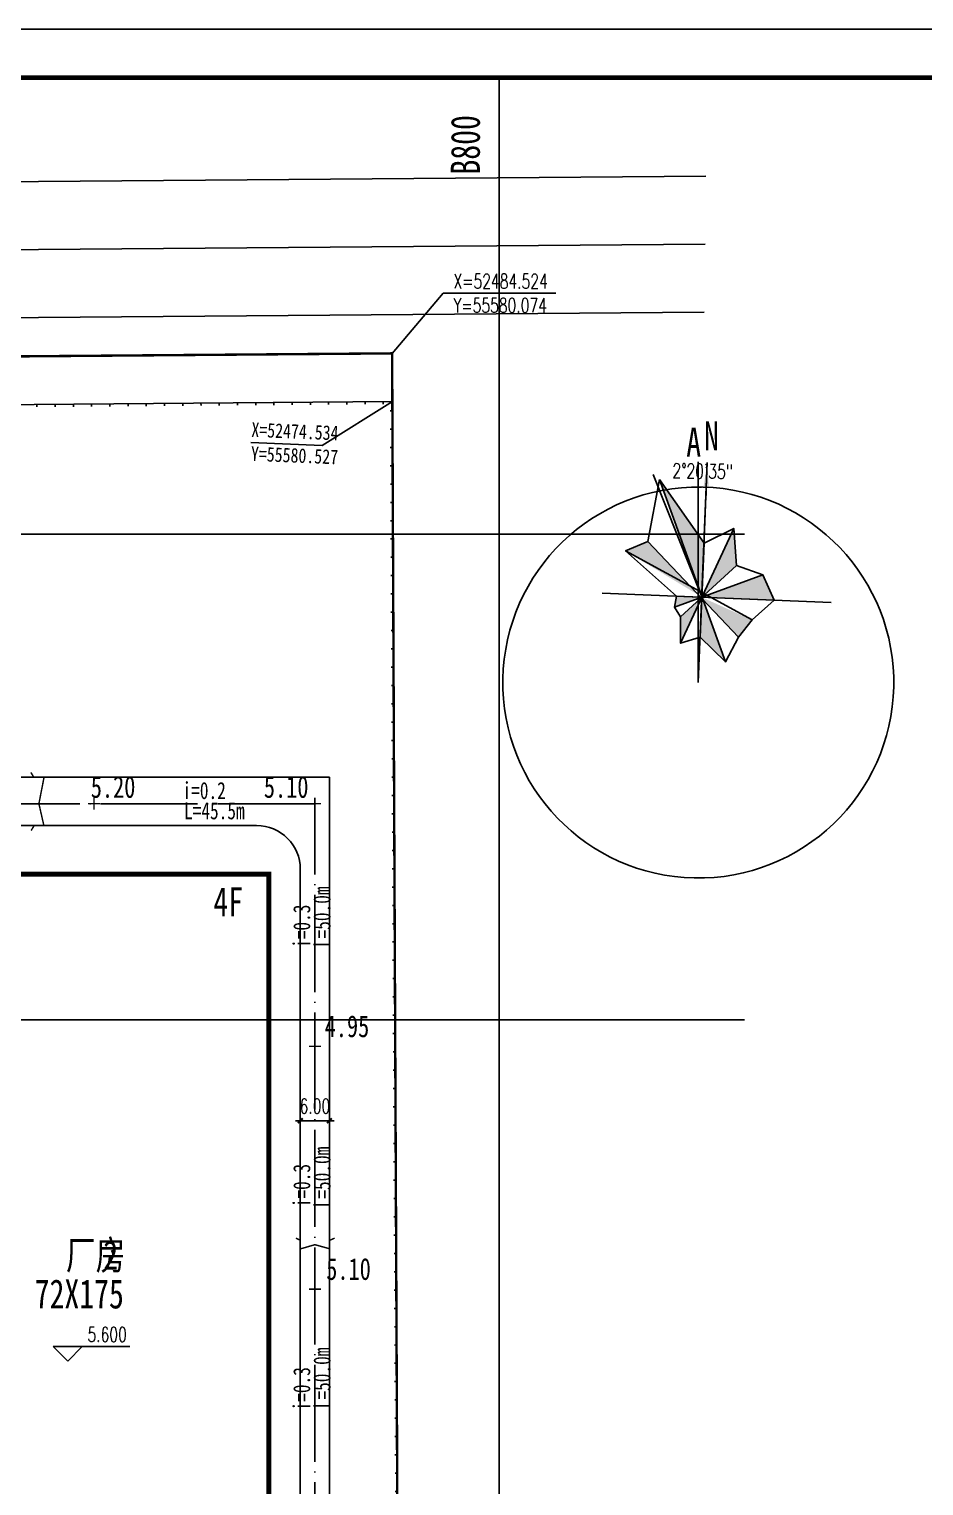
# Model space of a CAD drawing. Extents: x -170 to 1091, y -90 to 504.
# Drawn here: x 703.1 to 887.5, y 204 to 504.1 of the extents above; entities that cross this region are included whole.
import ezdxf

# ---------------------------------------------------------------- set-up
doc = ezdxf.new("R2010")
doc.units = 0
doc.header["$LTSCALE"] = 1000
doc.linetypes.add('DASH', pattern=[0.35, 0.25, -0.1])
doc.linetypes.add('DOTE', pattern=[2.42, 2, -0.2, 0.02, -0.2])
doc.layers.get('0').update_dxf_attribs({"linetype": 'CONTINUOUS'})
doc.layers.get('Defpoints').update_dxf_attribs({"linetype": 'CONTINUOUS'})
for name, color, linetype in [('DIM_COOR', 3, 'CONTINUOUS'), ('DIM_ELEV', 3, 'CONTINUOUS'), ('DIM_SYMB', 3, 'CONTINUOUS'), ('DL', 7, 'CONTINUOUS'), ('DOTE', 1, 'DOTE'), ('PUB_DIM', 3, 'CONTINUOUS'), ('PUB_TEXT', 7, 'CONTINUOUS'), ('PUB_TITLE', 4, 'CONTINUOUS'), ('road', 2, 'CONTINUOUS'), ('方格网', 6, 'CONTINUOUS'), ('选址蓝线', 5, 'CONTINUOUS'), ('道路HK', 1, 'CONTINUOUS')]:
    doc.layers.add(name, color=color, linetype=linetype)
doc.styles.add('_TCH_DIM', font='SIMPLEX', dxfattribs={"bigfont": 'GBCBIG'})
doc.styles.add('DIM_FONT', font='SIMPLEX', dxfattribs={"width": 0.7, "bigfont": 'GBCBIG'})
doc.styles.add('HZ', font='', dxfattribs={"width": 0.75})
doc.styles.get("Standard").update_dxf_attribs({"font": '', "width": 0.75})
doc.styles.get('HZ').set_extended_font_data('SimSun')
doc.styles.get('STANDARD').set_extended_font_data('SimSun')
doc.dimstyles.new('ANGL1', dxfattribs={"dimscale": 0.01, "dimtxt": 300, "dimasz": 100, "dimexe": 250, "dimexo": 300, "dimgap": 150, "dimtad": 1, "dimdec": 0, "dimzin": 0, "dimdsep": 46, "dimtxsty": 'DIM_FONT', "dimcen": 0.09, "dimclrt": 7, "dimaunit": 1, "dimadec": 4, "dimazin": 2, "dimtfac": 1, "dimtdec": 0, "dimtix": 1, "dimtmove": 2, "dimatfit": 3, "dimfxl": 1, "dimtolj": 1, "dimtzin": 0, "dimarcsym": 0})
doc.dimstyles.new('DIMN1', dxfattribs={"dimscale": 0.01, "dimtxt": 300, "dimasz": 100, "dimexe": 250, "dimexo": 300, "dimgap": 150, "dimtad": 1, "dimzin": 0, "dimdsep": 46, "dimtxsty": 'DIM_FONT', "dimblk": 'ARCHTICK', "dimcen": 0.09, "dimclrt": 7, "dimazin": 2, "dimtfac": 1, "dimtdec": 0, "dimtix": 1, "dimtmove": 2, "dimatfit": 3, "dimldrblk": 'ARCHTICK', "dimfxl": 1, "dimtolj": 1, "dimtzin": 0, "dimarcsym": 0})

# ---------------------------------------------------------------- blocks, each defined once
blk = doc.blocks.new('_ArchTick')
at = {"color": 0, "linetype": 'ByBlock', "const_width": 0.4}
blk.add_lwpolyline([(-0.5, -0.5), (0.5, 0.5)], dxfattribs=at)
blk = doc.blocks.new('*D61')
at = {"layer": 'Defpoints', "color": 0, "linetype": 'Continuous', "transparency": 16777216}
for p in [(759, 283.84), (765, 283.84), (765, 279.2)]:
    blk.add_point(p, dxfattribs=at)
at = {"layer": 'PUB_DIM', "color": 0, "linetype": 'Continuous', "lineweight": -2, "transparency": 16777216}
for p, q in [((759, 279.2), (758, 279.2)), ((759, 280.84), (759, 276.7)), ((759, 279.2), (765, 279.2)), ((765, 280.84), (765, 276.7)), ((765, 279.2), (766, 279.2))]:
    blk.add_line(p, q, dxfattribs=at)
blk.add_blockref('_ArchTick', (759, 279.2), dxfattribs=at)
at = {"layer": 'PUB_DIM', "color": 0, "linetype": 'Continuous', "lineweight": -2, "transparency": 16777216, "rotation": 180}
blk.add_blockref('_ArchTick', (765, 279.2), dxfattribs=at)
at = {"layer": 'PUB_DIM', "color": 7, "linetype": 'Continuous', "transparency": 16777216, "insert": (762, 282.2), "char_height": 3, "attachment_point": 5, "style": 'DIM_FONT'}
blk.add_mtext('\\A1;6.00', dxfattribs=at)
blk = doc.blocks.new('*D113')
at = {"layer": 'Defpoints', "color": 0, "linetype": 'Continuous', "transparency": 16777216}
for p in [(841, 411.73), (842.73, 411.7), (842.1, 409.72), (841, 369.46)]:
    blk.add_point(p, dxfattribs=at)
at = {"layer": 'PUB_DIM', "color": 0, "linetype": 'Continuous', "transparency": 16777216}
for p, q in [((841, 408.73), (841, 407.23)), ((842.61, 408.7), (842.54, 407.2))]:
    blk.add_line(p, q, dxfattribs=at)
blk.add_arc((841, 369.46), 40.27, 89.0797, 88.5772, dxfattribs=at)
for points in [[(842, 409.55), (842, 409.89), (841, 409.73)], [(841.65, 409.89), (841.64, 409.56), (842.65, 409.7)]]:
    blk.add_solid(points, dxfattribs=at)
at = {"layer": 'PUB_DIM', "color": 7, "linetype": 'Continuous', "transparency": 16777216, "insert": (841.89, 413.01), "char_height": 3, "attachment_point": 5, "rotation": 358.8285, "style": 'DIM_FONT'}
blk.add_mtext('\\A1;2°20\'35"', dxfattribs=at)
blk = doc.blocks.new('$LinePat$围墙')
at = {"color": 0}
blk.add_line((600, 0), (600, -160), dxfattribs=at)
at = {"color": 0, "const_width": 40}
blk.add_lwpolyline([(0, 0), (1201, 0)], dxfattribs=at)

msp = doc.modelspace()

# ---------------------------------------------------------------- linework, layer by layer
at = {"linetype": 'Continuous'}
for p, q in [((841.00053, 370.02875), (841.00053, 414.93255)), ((842.85382, 414.75485), (841.00053, 369.46054)), ((868.34183, 385.9236), (821.1794, 387.85334))]:
    msp.add_line(p, q, dxfattribs=at)
at = {"linetype": 'Continuous', "const_width": 0.3, "flags": 128}
for points in [[(703.48073, 350.93709), (704.06506, 350), (706.20759, 350), (705.13632, 344.5), (706.1589, 340), (704.16244, 340), (703.52942, 338.95606)], [(716.5, 345.74591), (716.5, 343.25409)], [(762, 345.74591), (762, 343.25409)], [(715.25409, 344.5), (717.74591, 344.5)], [(760.75409, 344.5), (763.24591, 344.5)], [(760.75409, 294.5), (763.24591, 294.5)], [(762, 295.74591), (762, 293.25409)], [(758.09968, 254.99111), (759, 254.57656), (759, 252.78018), (762, 253.65534), (765, 252.82624), (765, 254.5305), (766.07526, 255.00369)], [(760.75409, 244.5), (763.24591, 244.5)], [(762, 245.74591), (762, 243.25409)]]:
    msp.add_lwpolyline(points, dxfattribs=at)
at = {"linetype": 'DASH', "ltscale": 0.03, "const_width": 1, "flags": 128}
msp.add_lwpolyline([(752.5, 330), (752.5, 155), (680.5, 155), (680.5, 330)], close=True, dxfattribs=at)
at = {"layer": 'Defpoints', "color": 0, "linetype": 'ByBlock'}
for p in [(842.85382, 414.75485), (831.69545, 412.29393), (841.75578, 387.0864)]:
    msp.add_point(p, dxfattribs=at)
at = {"layer": 'DIM_COOR', "color": 3, "linetype": 'Continuous'}
for p, q in [((777.92642, 437.25054), (788.43354, 449.64548)), ((788.43354, 449.64548), (811.64354, 449.64548))]:
    msp.add_line(p, q, dxfattribs=at)
at = {"layer": 'DIM_ELEV', "linetype": 'Continuous'}
for p, q in [((711.08299, 229.66454), (708.08299, 232.66454)), ((708.08299, 232.66454), (723.84616, 232.66454)), ((711.08299, 229.66454), (714.08299, 232.66454))]:
    msp.add_line(p, q, dxfattribs=at)
at = {"layer": 'DIM_SYMB', "linetype": 'Continuous'}
for points in [[(734.35469, 344.5, 0, 0, 0), (745.42116, 344.5, 0.8, 0, 0), (748.42116, 344.5, 0, 0, 0)], [(729.97833, 332.60726, 0, 0, 0), (732.78668, 335.48916, 0.4, 0, 0), (733.83355, 336.56344, 0, 0, 0)], [(762, 324.44901, 0, 0, 0), (762, 313.38253, 0.8, 0, 0), (762, 310.38253, 0, 0, 0)], [(762, 259.32174, 0, 0, 0), (762, 270.38821, 0.8, 0, 0), (762, 273.38821, 0, 0, 0)], [(762, 228.92975, 0, 0, 0), (762, 217.86327, 0.8, 0, 0), (762, 214.86327, 0, 0, 0)]]:
    msp.add_lwpolyline(points, format="xyseb", dxfattribs=at)
at = {"layer": 'DL', "color": 7}
for p, q in [((841.71872, 387.01294), (842.85382, 414.75485)), ((832.97955, 411.28089), (846.60034, 373.71426)), ((837.33321, 377.54053), (848.29698, 401.22155)), ((826.01983, 396.56445), (852.09475, 382.3459)), ((830.58107, 398.51637), (849.29704, 378.78799)), ((841.38341, 378.81823), (842.17594, 398.18754)), ((837.33208, 382.97116), (848.847, 393.58082)), ((836.11927, 384.95752), (854.31747, 391.63763)), ((836.5039, 387.22631), (856.61818, 386.4033))]:
    msp.add_line(p, q, dxfattribs=at)
msp.add_lwpolyline([(832.97955, 411.28089), (830.58107, 398.51637), (826.01983, 396.56445), (836.5039, 387.22631), (836.11927, 384.95752), (837.33208, 382.97116), (837.33321, 377.54053), (841.38341, 378.81823), (846.60034, 373.71426), (849.29704, 378.78799), (852.09475, 382.3459), (856.61818, 386.4033), (854.31747, 391.63763), (848.847, 393.58082), (848.29698, 401.22155), (842.17594, 398.18754)], close=True, dxfattribs=at)
at = {"layer": 'DL', "color": 3, "linetype": 'Continuous', "flags": 128}
msp.add_lwpolyline([(841.75578, 387.0864), (831.69545, 412.29393)], dxfattribs=at)
at = {"layer": 'DL', "color": 7}
for points in [[(842.85382, 414.75485), (842.06865, 409.72218), (843.16168, 409.67746)], [(841.71872, 387.01294), (842.17594, 398.18754), (832.97955, 411.28089)], [(841.71872, 387.01294), (848.29698, 401.22155), (848.847, 393.58082)], [(841.60433, 387.13708), (830.58107, 398.51637), (826.01983, 396.56445)], [(854.31747, 391.63763), (841.71872, 387.01294), (856.61818, 386.4033)], [(841.62144, 387.05797), (836.5039, 387.22631), (836.11927, 384.95752)], [(841.71872, 387.01294), (837.33208, 382.97116), (837.33321, 377.54053)], [(841.70025, 386.97306), (841.38341, 378.81823), (846.60034, 373.71426)], [(841.62144, 387.05797), (849.25888, 378.82941), (852.09475, 382.3459)]]:
    msp.add_solid(points, dxfattribs=at)
at = {"layer": 'DOTE', "ltscale": 0.01}
for p, q in [((762, 344.5), (526.04112, 344.5)), ((762, 39.5), (762, 344.83258))]:
    msp.add_line(p, q, dxfattribs=at)
at = {"layer": 'DOTE', "ltscale": 10}
msp.add_lwpolyline([(520.59362, 457.18428), (842.39047, 459.7691)], dxfattribs=at)
at = {"layer": 'DOTE', "linetype": 'DOTE', "ltscale": 0.01, "const_width": 0.5, "flags": 128}
msp.add_lwpolyline([(779.8335, 9.79368), (777.91501, 437.27128), (546.09476, 435.40301), (556.20161, 0.56151)], close=True, dxfattribs=at)
at = {"layer": 'PUB_TITLE', "linetype": 'Continuous'}
msp.add_lwpolyline([(-170.07823, -89.93522), (1090.92177, -89.93522), (1090.92177, 504.06478), (-170.07823, 504.06478)], close=True, dxfattribs=at)
at = {"layer": 'PUB_TITLE', "linetype": 'Continuous', "const_width": 1}
msp.add_lwpolyline([(-145.07823, -79.93522), (1080.92177, -79.93522), (1080.92177, 494.06478), (-145.07823, 494.06478)], close=True, dxfattribs=at)
at = {"layer": 'road', "linetype": 'Continuous'}
for p, q in [((689.8326, 350), (765, 350)), ((765, 35), (765, 350)), ((750, 340), (683, 340)), ((759, 157), (759, 331))]:
    msp.add_line(p, q, dxfattribs=at)
msp.add_arc((750, 331), 9, 0, 90, dxfattribs=at)
at = {"layer": '方格网', "color": 6, "linetype": 'Continuous'}
for p, q in [((800, -35.27667), (800, 494.06478)), ((850.549, 400), (-76.88164, 400)), ((850.549, 300), (-76.88164, 300))]:
    msp.add_line(p, q, dxfattribs=at)
at = {"layer": '选址蓝线', "color": 0, "linetype": 'Continuous'}
for p, q in [((777.97765, 427.3337), (763.47609, 418.28316)), ((763.47609, 418.28316), (748.82175, 418.88072))]:
    msp.add_line(p, q, dxfattribs=at)
at = {"layer": '选址蓝线', "color": 5, "linetype": 'Continuous', "flags": 128}
msp.add_lwpolyline([(556.34611, 425.50203), (777.97765, 427.3337), (779.81957, 34.87309), (565.71388, 25.99015)], close=True, dxfattribs=at)
at = {"layer": '道路HK', "color": 1, "linetype": 'Continuous', "ltscale": 300}
for p, q in [((537.27005, 471.31869), (842.58103, 473.77108)), ((537.92, 443.32296), (842.19991, 445.76709))]:
    msp.add_line(p, q, dxfattribs=at)

# ---------------------------------------------------------------- block references
at = {"linetype": 'Continuous', "yscale": 0.003125, "zscale": 0.003125}
for p, xscale, rotation in [((702.84831, 426.7128), 0.0031291473178011, 0.4735087216847448), ((706.60478, 426.74384), 0.0031291473178011, 0.4735087216847448), ((710.36125, 426.77489), 0.0031291473178011, 0.4735087216847448), ((714.11771, 426.80593), 0.0031291473178011, 0.4735087216847448), ((717.87418, 426.83698), 0.0031291473178011, 0.4735087216847448), ((721.63065, 426.86802), 0.0031291473178011, 0.4735087216847448), ((725.38711, 426.89907), 0.0031291473178011, 0.4735087216847448), ((729.14358, 426.93011), 0.0031291473178011, 0.4735087216847448), ((732.90005, 426.96116), 0.0031291473178011, 0.4735087216847448), ((736.65651, 426.9922), 0.0031291473178011, 0.4735087216847448), ((740.41298, 427.02325), 0.0031291473178011, 0.4735087216847448), ((744.16945, 427.05429), 0.0031291473178011, 0.4735087216847448), ((747.92591, 427.08534), 0.0031291473178011, 0.4735087216847448), ((751.68238, 427.11638), 0.0031291473178011, 0.4735087216847448), ((755.43885, 427.14743), 0.0031291473178011, 0.4735087216847448), ((759.19531, 427.17847), 0.0031291473178011, 0.4735087216847448), ((762.95178, 427.20952), 0.0031291473178011, 0.4735087216847448), ((766.70825, 427.24056), 0.0031291473178011, 0.4735087216847448), ((770.46471, 427.27161), 0.0031291473178011, 0.4735087216847448), ((774.22118, 427.30266), 0.0031291473178011, 0.4735087216847448), ((777.97765, 427.3337), 0.0031433964964733, 270.2689021398636), ((777.99536, 423.56004), 0.0031433964964733, 270.2689021398636), ((778.01307, 419.78638), 0.0031433964964733, 270.2689021398636), ((778.03078, 416.01272), 0.0031433964964733, 270.2689021398636), ((778.04849, 412.23906), 0.0031433964964733, 270.2689021398636), ((778.0662, 408.4654), 0.0031433964964733, 270.2689021398636), ((778.08391, 404.69174), 0.0031433964964733, 270.2689021398636), ((778.10162, 400.91808), 0.0031433964964733, 270.2689021398636), ((778.11933, 397.14442), 0.0031433964964733, 270.2689021398636), ((778.13704, 393.37076), 0.0031433964964733, 270.2689021398636), ((778.15475, 389.5971), 0.0031433964964733, 270.2689021398636), ((778.17246, 385.82344), 0.0031433964964733, 270.2689021398636), ((778.19018, 382.04978), 0.0031433964964733, 270.2689021398636), ((778.20789, 378.27612), 0.0031433964964733, 270.2689021398636), ((778.2256, 374.50246), 0.0031433964964733, 270.2689021398636), ((778.24331, 370.7288), 0.0031433964964733, 270.2689021398636), ((778.26102, 366.95514), 0.0031433964964733, 270.2689021398636), ((778.27873, 363.18148), 0.0031433964964733, 270.2689021398636), ((778.29644, 359.40782), 0.0031433964964733, 270.2689021398636), ((778.31415, 355.63416), 0.0031433964964733, 270.2689021398636), ((778.33186, 351.86051), 0.0031433964964733, 270.2689021398636), ((778.34957, 348.08685), 0.0031433964964733, 270.2689021398636), ((778.36728, 344.31319), 0.0031433964964733, 270.2689021398636), ((778.38499, 340.53953), 0.0031433964964733, 270.2689021398636), ((778.4027, 336.76587), 0.0031433964964733, 270.2689021398636), ((778.42042, 332.99221), 0.0031433964964733, 270.2689021398636), ((778.43813, 329.21855), 0.0031433964964733, 270.2689021398636), ((778.45584, 325.44489), 0.0031433964964733, 270.2689021398636), ((778.47355, 321.67123), 0.0031433964964733, 270.2689021398636), ((778.49126, 317.89757), 0.0031433964964733, 270.2689021398636), ((778.50897, 314.12391), 0.0031433964964733, 270.2689021398636), ((778.52668, 310.35025), 0.0031433964964733, 270.2689021398636), ((778.54439, 306.57659), 0.0031433964964733, 270.2689021398636), ((778.5621, 302.80293), 0.0031433964964733, 270.2689021398636), ((778.57981, 299.02927), 0.0031433964964733, 270.2689021398636), ((778.59752, 295.25561), 0.0031433964964733, 270.2689021398636), ((778.61523, 291.48195), 0.0031433964964733, 270.2689021398636), ((778.63294, 287.70829), 0.0031433964964733, 270.2689021398636), ((778.65066, 283.93463), 0.0031433964964733, 270.2689021398636), ((778.66837, 280.16097), 0.0031433964964733, 270.2689021398636), ((778.68608, 276.38731), 0.0031433964964733, 270.2689021398636), ((778.70379, 272.61365), 0.0031433964964733, 270.2689021398636), ((778.7215, 268.83999), 0.0031433964964733, 270.2689021398636), ((778.73921, 265.06633), 0.0031433964964733, 270.2689021398636), ((778.75692, 261.29267), 0.0031433964964733, 270.2689021398636), ((778.77463, 257.51901), 0.0031433964964733, 270.2689021398636), ((778.79234, 253.74535), 0.0031433964964733, 270.2689021398636), ((778.81005, 249.97169), 0.0031433964964733, 270.2689021398636), ((778.82776, 246.19803), 0.0031433964964733, 270.2689021398636), ((778.84547, 242.42437), 0.0031433964964733, 270.2689021398636), ((778.86318, 238.65071), 0.0031433964964733, 270.2689021398636), ((778.8809, 234.87705), 0.0031433964964733, 270.2689021398636), ((778.89861, 231.10339), 0.0031433964964733, 270.2689021398636), ((778.91632, 227.32973), 0.0031433964964733, 270.2689021398636), ((778.93403, 223.55607), 0.0031433964964733, 270.2689021398636), ((778.95174, 219.78241), 0.0031433964964733, 270.2689021398636), ((778.96945, 216.00875), 0.0031433964964733, 270.2689021398636), ((778.98716, 212.23509), 0.0031433964964733, 270.2689021398636), ((779.00487, 208.46143), 0.0031433964964733, 270.2689021398636), ((779.02258, 204.68777), 0.0031433964964733, 270.2689021398636)]:
    msp.add_blockref('$LinePat$围墙', p, dxfattribs=dict(at, xscale=xscale, rotation=rotation))

# ---------------------------------------------------------------- texts
at = {"layer": 'PUB_TEXT', "linetype": 'Continuous', "width": 0.75}
for s, height, p in [('B800', 6, (795.99424, 474.10664)), ('L=50.0m', 3.5, (765.20932, 314.95522)), ('i=0.3', 3.5, (761.03695, 314.78377)), ('L=50.0m', 3.5, (765.20932, 261.34582)), ('i=0.3', 3.5, (761.03695, 261.36217)), ('L=50.0m', 3.5, (765.20932, 219.96104)), ('i=0.3', 3.5, (761.03695, 219.50204))]:
    msp.add_text(s, height=height, rotation=90, dxfattribs=at).set_placement(p)
at = {"layer": 'PUB_TEXT', "linetype": 'Continuous', "style": '_TCH_DIM', "width": 0.705882}
for s, p in [('X=52484.524', (790.54354, 450.64648)), ('Y=55580.074', (790.54354, 445.66948)), ('5.600', (715.14616, 233.66554))]:
    msp.add_text(s, height=2.975, dxfattribs=at).set_placement(p)
at = {"layer": 'PUB_TEXT', "linetype": 'Continuous', "width": 0.75}
for s, height, p in [('N', 6, (842.1886, 417.26693)), ('A', 6, (838.51544, 415.97118)), ('5.20', 4.5, (715.83104, 345.71343)), ('i=0.2', 3.5, (734.72583, 345.46305)), ('5.10', 4.5, (751.49061, 345.71343)), ('L=45.5m', 3.5, (735.03292, 341.29068)), ('4F', 6, (741.09031, 321.28867)), ('4.95', 4.5, (764.01964, 296.40621)), ('厂房', 6, (710.69725, 248.51362)), ('2', 6, (718.41154, 248.51362)), ('5.10', 4.5, (764.34107, 246.40621)), ('72X175', 6, (704.26868, 240.52543))]:
    msp.add_text(s, height=height, dxfattribs=at).set_placement(p)
at = {"layer": '选址蓝线', "color": 0, "linetype": 'Continuous', "style": 'HZ', "width": 0.8}
for s, p in [('X=52474.534', (748.87148, 420.07969)), ('Y=55580.527', (748.77485, 415.1367))]:
    msp.add_text(s, height=3, rotation=357.6702412, dxfattribs=at).set_placement(p)

# ---------------------------------------------------------------- dimensions: what is measured, and where the dimension line sits
at = {"layer": 'PUB_DIM', "linetype": 'Continuous'}
dim = msp.add_angular_dim_3p(base=(842.0983, 409.71722), center=(841.00053, 369.46054), p1=(842.7287, 411.69685), p2=(841.00053, 411.73219), dimstyle='ANGL1', override={"dimdec": 4, "dimazin": 0}, dxfattribs=at)
dim.commit()
dim.dimension.update_dxf_attribs({"geometry": '*D113', "text_midpoint": (841.89108, 413.0088)})
dim = msp.add_aligned_dim(p1=(759, 283.83534), p2=(765, 283.83534), distance=-4.63132, dimstyle='DIMN1', dxfattribs=at)
dim.commit()
dim.dimension.update_dxf_attribs({"geometry": '*D61', "text_midpoint": (762, 282.20402)})

doc.saveas('drawing.dxf')
